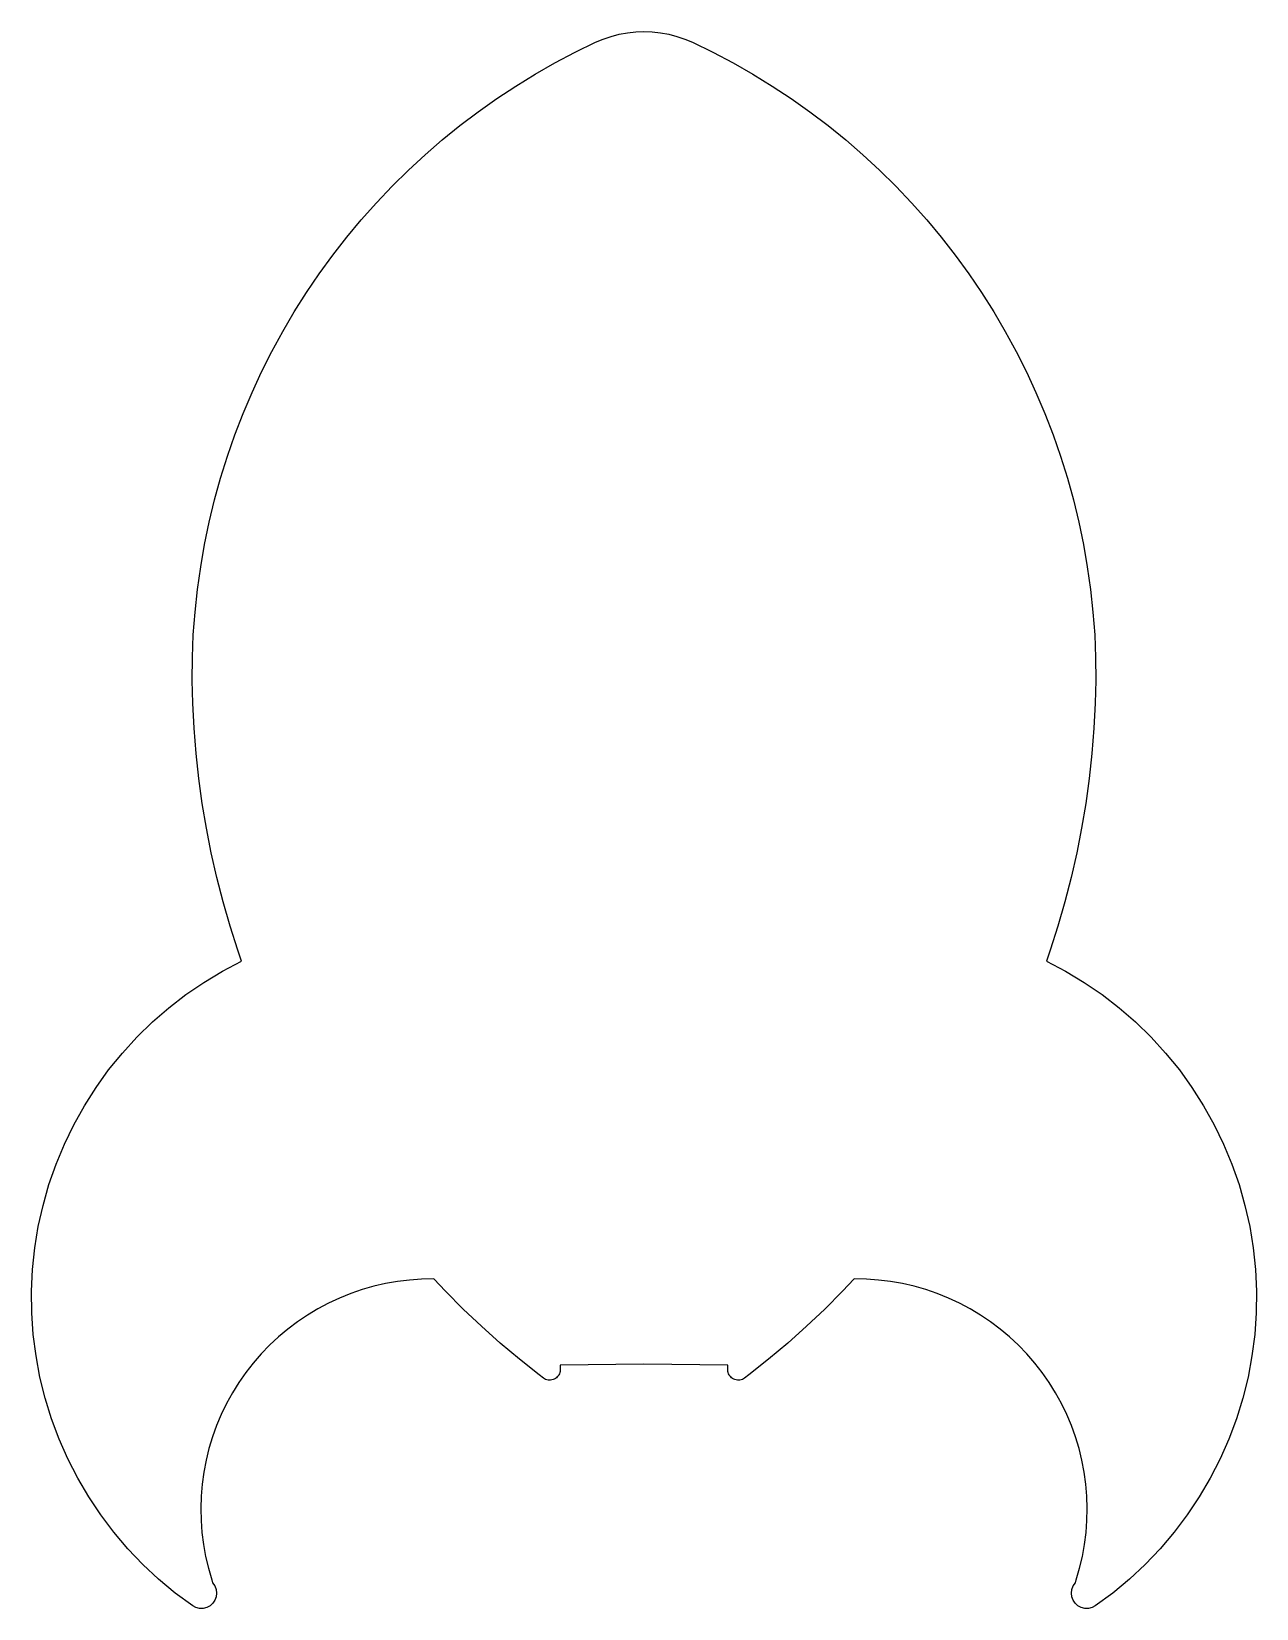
# Model space of a CAD drawing. Header units: metres. Extents: x 6 to 44, y 0.7 to 49.7.
import ezdxf

# ---------------------------------------------------------------- set-up
doc = ezdxf.new("R2010")
doc.units = ezdxf.units.M

msp = doc.modelspace()

# ---------------------------------------------------------------- linework, layer by layer
at = {"layer": 'Layer0'}
msp.add_polyline3d([(27.6, 8.283, 0), (25, 8.312, 0), (22.4, 8.283, 0), (22.4, 8.131, 0), (22.396, 8.092, 0), (22.388, 8.054, 0), (22.375, 8.016, 0), (22.357, 7.981, 0), (22.336, 7.948, 0), (22.31, 7.918, 0), (22.282, 7.892, 0), (22.25, 7.869, 0), (22.215, 7.85, 0), (22.179, 7.835, 0), (22.141, 7.825, 0), (22.102, 7.819, 0), (22.063, 7.818, 0), (22.024, 7.822, 0), (21.986, 7.831, 0), (21.949, 7.844, 0), (21.913, 7.861, 0), (21.881, 7.883, 0), (21.751, 7.98, 0), (21.14, 8.466, 0), (20.542, 8.969, 0), (19.959, 9.489, 0), (19.391, 10.024, 0), (18.838, 10.576, 0), (18.477, 10.958, 0), (18.101, 10.952, 0), (17.727, 10.926, 0), (17.354, 10.881, 0), (16.984, 10.816, 0), (16.617, 10.732, 0), (16.256, 10.629, 0), (15.901, 10.507, 0), (15.552, 10.366, 0), (15.212, 10.207, 0), (14.88, 10.031, 0), (14.558, 9.837, 0), (14.247, 9.627, 0), (13.947, 9.401, 0), (13.659, 9.159, 0), (13.385, 8.903, 0), (13.124, 8.632, 0), (12.878, 8.348, 0), (12.647, 8.052, 0), (12.432, 7.744, 0), (12.233, 7.425, 0), (12.052, 7.096, 0), (11.888, 6.758, 0), (11.742, 6.412, 0), (11.615, 6.058, 0), (11.506, 5.699, 0), (11.416, 5.334, 0), (11.346, 4.965, 0), (11.295, 4.592, 0), (11.263, 4.218, 0), (11.252, 3.842, 0), (11.26, 3.467, 0), (11.287, 3.092, 0), (11.335, 2.719, 0), (11.402, 2.35, 0), (11.488, 1.984, 0), (11.594, 1.623, 0), (11.616, 1.529, 0), (11.683, 1.436, 0), (11.726, 1.329, 0), (11.742, 1.215, 0), (11.73, 1.101, 0), (11.691, 0.993, 0), (11.627, 0.897, 0), (11.541, 0.82, 0), (11.44, 0.766, 0), (11.328, 0.738, 0), (11.213, 0.738, 0), (11.102, 0.765, 0), (11, 0.819, 0), (10.459, 1.217, 0), (9.943, 1.647, 0), (9.452, 2.105, 0), (8.988, 2.591, 0), (8.553, 3.103, 0), (8.148, 3.639, 0), (7.775, 4.198, 0), (7.435, 4.777, 0), (7.129, 5.375, 0), (6.858, 5.99, 0), (6.623, 6.619, 0), (6.424, 7.261, 0), (6.263, 7.913, 0), (6.14, 8.573, 0), (6.055, 9.239, 0), (6.009, 9.91, 0), (6.001, 10.581, 0), (6.033, 11.252, 0), (6.103, 11.92, 0), (6.211, 12.583, 0), (6.358, 13.239, 0), (6.542, 13.885, 0), (6.763, 14.519, 0), (7.021, 15.14, 0), (7.314, 15.744, 0), (7.641, 16.331, 0), (8.002, 16.898, 0), (8.394, 17.443, 0), (8.818, 17.964, 0), (9.271, 18.46, 0), (9.752, 18.929, 0), (10.259, 19.37, 0), (10.79, 19.78, 0), (11.345, 20.159, 0), (11.92, 20.506, 0), (12.515, 20.819, 0), (12.396, 21.16, 0), (12.16, 21.905, 0), (11.945, 22.656, 0), (11.751, 23.412, 0), (11.578, 24.174, 0), (11.428, 24.94, 0), (11.298, 25.71, 0), (11.191, 26.484, 0), (11.105, 27.26, 0), (11.042, 28.039, 0), (11, 28.819, 0), (10.984, 29.525, 0), (10.991, 30.232, 0), (11.02, 30.938, 0), (11.073, 31.643, 0), (11.149, 32.346, 0), (11.248, 33.046, 0), (11.369, 33.742, 0), (11.513, 34.434, 0), (11.68, 35.121, 0), (11.868, 35.802, 0), (12.079, 36.477, 0), (12.312, 37.144, 0), (12.566, 37.803, 0), (12.842, 38.454, 0), (13.139, 39.096, 0), (13.457, 39.727, 0), (13.795, 40.348, 0), (14.153, 40.957, 0), (14.531, 41.555, 0), (14.928, 42.139, 0), (15.344, 42.711, 0), (15.778, 43.268, 0), (16.23, 43.812, 0), (16.7, 44.34, 0), (17.186, 44.852, 0), (17.69, 45.349, 0), (18.209, 45.829, 0), (18.743, 46.291, 0), (19.292, 46.736, 0), (19.856, 47.163, 0), (20.433, 47.571, 0), (21.023, 47.96, 0), (21.625, 48.33, 0), (22.239, 48.68, 0), (22.864, 49.01, 0), (23.5, 49.319, 0), (23.738, 49.419, 0), (23.982, 49.502, 0), (24.232, 49.567, 0), (24.486, 49.614, 0), (24.742, 49.642, 0), (25, 49.651, 0), (25.258, 49.642, 0), (25.514, 49.614, 0), (25.768, 49.567, 0), (26.018, 49.502, 0), (26.262, 49.419, 0), (26.5, 49.319, 0), (27.136, 49.01, 0), (27.761, 48.68, 0), (28.375, 48.33, 0), (28.977, 47.96, 0), (29.567, 47.571, 0), (30.144, 47.163, 0), (30.708, 46.736, 0), (31.257, 46.291, 0), (31.791, 45.829, 0), (32.31, 45.349, 0), (32.814, 44.852, 0), (33.3, 44.34, 0), (33.77, 43.812, 0), (34.222, 43.268, 0), (34.656, 42.711, 0), (35.072, 42.139, 0), (35.469, 41.555, 0), (35.847, 40.957, 0), (36.205, 40.348, 0), (36.543, 39.727, 0), (36.861, 39.096, 0), (37.158, 38.454, 0), (37.434, 37.803, 0), (37.688, 37.144, 0), (37.921, 36.477, 0), (38.132, 35.802, 0), (38.32, 35.121, 0), (38.487, 34.434, 0), (38.631, 33.742, 0), (38.752, 33.046, 0), (38.851, 32.346, 0), (38.927, 31.643, 0), (38.98, 30.938, 0), (39.009, 30.232, 0), (39.016, 29.525, 0), (39, 28.819, 0), (38.958, 28.039, 0), (38.895, 27.26, 0), (38.809, 26.484, 0), (38.702, 25.71, 0), (38.572, 24.94, 0), (38.422, 24.174, 0), (38.249, 23.412, 0), (38.055, 22.656, 0), (37.84, 21.905, 0), (37.604, 21.16, 0), (37.485, 20.819, 0), (38.08, 20.506, 0), (38.655, 20.159, 0), (39.21, 19.78, 0), (39.741, 19.37, 0), (40.248, 18.929, 0), (40.729, 18.46, 0), (41.182, 17.964, 0), (41.606, 17.443, 0), (41.998, 16.898, 0), (42.359, 16.331, 0), (42.686, 15.744, 0), (42.979, 15.14, 0), (43.237, 14.519, 0), (43.458, 13.885, 0), (43.642, 13.239, 0), (43.789, 12.583, 0), (43.897, 11.92, 0), (43.967, 11.252, 0), (43.999, 10.581, 0), (43.991, 9.91, 0), (43.945, 9.239, 0), (43.86, 8.573, 0), (43.737, 7.913, 0), (43.576, 7.261, 0), (43.377, 6.619, 0), (43.142, 5.99, 0), (42.871, 5.375, 0), (42.565, 4.777, 0), (42.225, 4.198, 0), (41.852, 3.639, 0), (41.447, 3.103, 0), (41.012, 2.591, 0), (40.548, 2.105, 0), (40.057, 1.647, 0), (39.541, 1.217, 0), (39, 0.819, 0), (38.898, 0.765, 0), (38.787, 0.738, 0), (38.672, 0.738, 0), (38.56, 0.766, 0), (38.459, 0.82, 0), (38.373, 0.897, 0), (38.309, 0.993, 0), (38.27, 1.101, 0), (38.258, 1.215, 0), (38.274, 1.329, 0), (38.317, 1.436, 0), (38.384, 1.529, 0), (38.406, 1.623, 0), (38.512, 1.984, 0), (38.598, 2.35, 0), (38.665, 2.719, 0), (38.713, 3.092, 0), (38.74, 3.467, 0), (38.748, 3.842, 0), (38.737, 4.218, 0), (38.705, 4.592, 0), (38.654, 4.965, 0), (38.584, 5.334, 0), (38.494, 5.699, 0), (38.385, 6.058, 0), (38.258, 6.412, 0), (38.112, 6.758, 0), (37.948, 7.096, 0), (37.767, 7.425, 0), (37.568, 7.744, 0), (37.353, 8.052, 0), (37.122, 8.348, 0), (36.876, 8.632, 0), (36.615, 8.903, 0), (36.341, 9.159, 0), (36.053, 9.401, 0), (35.753, 9.627, 0), (35.442, 9.837, 0), (35.12, 10.031, 0), (34.788, 10.207, 0), (34.448, 10.366, 0), (34.099, 10.507, 0), (33.744, 10.629, 0), (33.383, 10.732, 0), (33.016, 10.816, 0), (32.646, 10.881, 0), (32.273, 10.926, 0), (31.899, 10.952, 0), (31.523, 10.958, 0), (31.162, 10.576, 0), (30.609, 10.024, 0), (30.041, 9.489, 0), (29.458, 8.969, 0), (28.86, 8.466, 0), (28.249, 7.98, 0), (28.119, 7.883, 0), (28.087, 7.861, 0), (28.051, 7.844, 0), (28.014, 7.831, 0), (27.976, 7.822, 0), (27.937, 7.818, 0), (27.898, 7.819, 0), (27.859, 7.825, 0), (27.821, 7.835, 0), (27.785, 7.85, 0), (27.75, 7.869, 0), (27.718, 7.892, 0), (27.69, 7.918, 0), (27.664, 7.948, 0), (27.643, 7.981, 0), (27.625, 8.016, 0), (27.612, 8.054, 0), (27.604, 8.092, 0), (27.6, 8.131, 0), (27.6, 8.283, 0)], dxfattribs=at)

doc.saveas('drawing.dxf')
